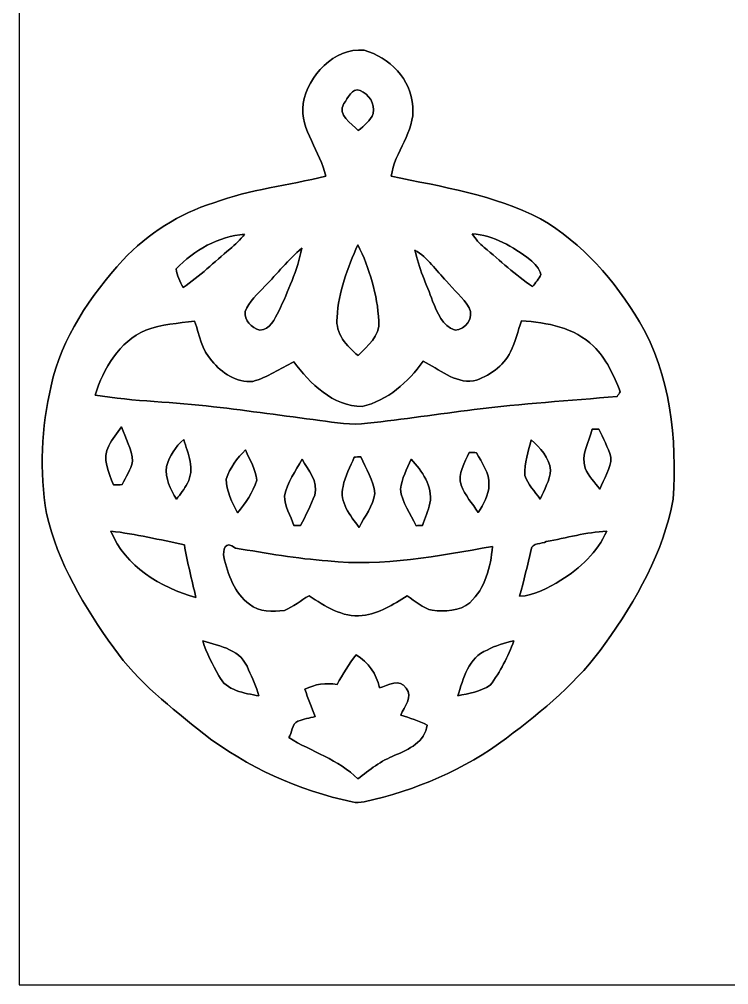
# Model space of a CAD drawing. Header units: centimetres. Extents: x -16.8 to 16.8, y -16.7 to 16.7.
# Drawn here: x -16.77 to -5.11, y -16.67 to -0.79 of the extents above; entities that cross this region are included whole.
import ezdxf

# ---------------------------------------------------------------- set-up
doc = ezdxf.new("R2010")
doc.units = ezdxf.units.CM
doc.header["$MEASUREMENT"] = 0
doc.layers.add('Layer 1', color=7, linetype='Continuous')

msp = doc.modelspace()

# ---------------------------------------------------------------- linework, layer by layer
at = {"layer": 'Layer 1', "color": 7}
for points, knots in [([(-16.77458, 16.66875), (-16.77458, 16.66875), (16.77458, 16.66875), (16.77458, 16.66875), (16.77458, 16.66875), (16.77458, 16.66875), (16.77458, -16.66875), (16.77458, -16.66875), (16.77458, -16.66875), (16.77458, -16.66875), (-16.77458, -16.66875), (-16.77458, -16.66875), (-16.77458, -16.66875), (-16.77458, -16.66875), (-16.77458, 16.66875), (-16.77458, 16.66875), (-16.77458, 16.66875), (-16.77458, 16.66875), (-16.77458, 16.66875), (-16.77458, 16.66875)], [0, 0, 0, 0, 0.16666667, 0.16666667, 0.16666667, 0.16666667, 0.33333333, 0.33333333, 0.33333333, 0.33333333, 0.5, 0.5, 0.5, 0.5, 0.66666667, 0.66666667, 0.66666667, 0.66666667, 1, 1, 1, 1]), ([(-12.1091, -2.18017), (-12.15778, -2.62326), (-11.82123, -2.96263), (-11.73727, -3.37608), (-11.73727, -3.37608), (-12.34863, -3.52601), (-12.98293, -3.58951), (-13.57595, -3.81212), (-13.57595, -3.81212), (-14.14815, -3.98357), (-14.66144, -4.32329), (-15.07243, -4.75368), (-15.07243, -4.75368), (-15.60548, -5.34564), (-16.08349, -6.02968), (-16.25036, -6.82272), (-16.25036, -6.82272), (-16.41934, -7.50605), (-16.43909, -8.22537), (-16.32832, -8.91928), (-16.32832, -8.91928), (-16.14382, -9.73138), (-15.70108, -10.45986), (-15.22307, -11.13084), (-15.22307, -11.13084), (-14.82408, -11.69247), (-14.27656, -12.11862), (-13.74316, -12.54372), (-13.74316, -12.54372), (-13.02738, -13.09617), (-12.18142, -13.46906), (-11.30018, -13.66379), (-11.30018, -13.66379), (-11.23491, -13.67825), (-11.16753, -13.67402), (-11.10227, -13.66097), (-11.10227, -13.66097), (-10.26336, -13.47435), (-9.45198, -13.13498), (-8.76582, -12.61286), (-8.76582, -12.61286), (-8.16575, -12.16342), (-7.57661, -11.67871), (-7.1434, -11.05923), (-7.1434, -11.05923), (-6.63469, -10.34697), (-6.18031, -9.5571), (-6.0265, -8.68539), (-6.0265, -8.68539), (-5.95983, -7.69303), (-6.0639, -6.63998), (-6.5786, -5.76756), (-6.5786, -5.76756), (-6.98006, -5.09094), (-7.51593, -4.47322), (-8.20314, -4.07599), (-8.20314, -4.07599), (-8.96691, -3.68124), (-9.82627, -3.54753), (-10.65918, -3.37538), (-10.65918, -3.37538), (-10.60803, -2.97286), (-10.26407, -2.64689), (-10.3057, -2.22814), (-10.3057, -2.22814), (-10.33074, -1.78294), (-10.69023, -1.4164), (-11.10686, -1.30246), (-11.10686, -1.30246), (-11.60286, -1.26012), (-12.02619, -1.71909), (-12.1091, -2.18017)], [0, 0, 0, 0, 0.05263158, 0.05263158, 0.05263158, 0.05263158, 0.10526316, 0.10526316, 0.10526316, 0.10526316, 0.15789474, 0.15789474, 0.15789474, 0.15789474, 0.21052632, 0.21052632, 0.21052632, 0.21052632, 0.26315789, 0.26315789, 0.26315789, 0.26315789, 0.31578947, 0.31578947, 0.31578947, 0.31578947, 0.36842105, 0.36842105, 0.36842105, 0.36842105, 0.42105263, 0.42105263, 0.42105263, 0.42105263, 0.47368421, 0.47368421, 0.47368421, 0.47368421, 0.52631579, 0.52631579, 0.52631579, 0.52631579, 0.57894737, 0.57894737, 0.57894737, 0.57894737, 0.63157895, 0.63157895, 0.63157895, 0.63157895, 0.68421053, 0.68421053, 0.68421053, 0.68421053, 0.73684211, 0.73684211, 0.73684211, 0.73684211, 0.78947368, 0.78947368, 0.78947368, 0.78947368, 0.84210526, 0.84210526, 0.84210526, 0.84210526, 0.89473684, 0.89473684, 0.89473684, 0.89473684, 1, 1, 1, 1]), ([(-11.43988, -2.17946), (-11.37109, -2.09268), (-11.30794, -1.91805), (-11.17177, -1.96321), (-11.17177, -1.96321), (-11.0296, -2.02212), (-10.91918, -2.18123), (-10.95657, -2.34209), (-10.95657, -2.34209), (-10.99644, -2.46521), (-11.10827, -2.54247), (-11.2014, -2.62396), (-11.2014, -2.62396), (-11.31006, -2.50402), (-11.55241, -2.36784), (-11.43988, -2.17946)], [0, 0, 0, 0, 0.2, 0.2, 0.2, 0.2, 0.4, 0.4, 0.4, 0.4, 0.6, 0.6, 0.6, 0.6, 1, 1, 1, 1]), ([(-14.19684, -4.89832), (-13.90156, -4.59105), (-13.50045, -4.36139), (-13.06971, -4.32717), (-13.06971, -4.32717), (-13.14062, -4.41854), (-13.22388, -4.49897), (-13.31383, -4.572), (-13.31383, -4.572), (-13.56889, -4.78437), (-13.80419, -5.02144), (-14.08324, -5.20418), (-14.08324, -5.20418), (-14.13439, -5.10822), (-14.18202, -5.00768), (-14.19684, -4.89832)], [0, 0, 0, 0, 0.2, 0.2, 0.2, 0.2, 0.4, 0.4, 0.4, 0.4, 0.6, 0.6, 0.6, 0.6, 1, 1, 1, 1]), ([(-9.33168, -4.32188), (-8.97431, -4.34164), (-8.65717, -4.53566), (-8.37918, -4.74557), (-8.37918, -4.74557), (-8.30474, -4.81224), (-8.21902, -4.88562), (-8.20103, -4.99004), (-8.20103, -4.99004), (-8.23207, -5.06483), (-8.28746, -5.12586), (-8.33614, -5.18971), (-8.33614, -5.18971), (-8.61695, -4.99498), (-8.86954, -4.76356), (-9.13236, -4.54625), (-9.13236, -4.54625), (-9.20997, -4.48204), (-9.27488, -4.40408), (-9.33168, -4.32188)], [0, 0, 0, 0, 0.16666667, 0.16666667, 0.16666667, 0.16666667, 0.33333333, 0.33333333, 0.33333333, 0.33333333, 0.5, 0.5, 0.5, 0.5, 0.66666667, 0.66666667, 0.66666667, 0.66666667, 1, 1, 1, 1]), ([(-12.73845, -5.18266), (-12.53137, -4.97946), (-12.35569, -4.74345), (-12.12956, -4.55965), (-12.12956, -4.55965), (-12.20082, -4.92125), (-12.35992, -5.25886), (-12.50527, -5.59506), (-12.50527, -5.59506), (-12.57794, -5.71359), (-12.65026, -5.90938), (-12.81994, -5.90444), (-12.81994, -5.90444), (-12.95118, -5.87234), (-13.08559, -5.74146), (-13.06124, -5.59858), (-13.06124, -5.59858), (-12.99598, -5.43243), (-12.85734, -5.31072), (-12.73845, -5.18266)], [0, 0, 0, 0, 0.16666667, 0.16666667, 0.16666667, 0.16666667, 0.33333333, 0.33333333, 0.33333333, 0.33333333, 0.5, 0.5, 0.5, 0.5, 0.66666667, 0.66666667, 0.66666667, 0.66666667, 1, 1, 1, 1]), ([(-11.20951, -4.50109), (-11.01513, -4.89021), (-10.88708, -5.32271), (-10.8645, -5.75769), (-10.8645, -5.75769), (-10.8391, -6.00851), (-11.05535, -6.15985), (-11.20387, -6.32319), (-11.20387, -6.32319), (-11.39402, -6.16726), (-11.58169, -5.96441), (-11.54959, -5.69595), (-11.54959, -5.69595), (-11.53054, -5.27897), (-11.37214, -4.88139), (-11.20951, -4.50109)], [0, 0, 0, 0, 0.2, 0.2, 0.2, 0.2, 0.4, 0.4, 0.4, 0.4, 0.6, 0.6, 0.6, 0.6, 1, 1, 1, 1]), ([(-10.26971, -4.58823), (-10.05734, -4.71276), (-9.92223, -4.92513), (-9.7536, -5.09764), (-9.7536, -5.09764), (-9.62766, -5.24228), (-9.47984, -5.37175), (-9.37966, -5.53685), (-9.37966, -5.53685), (-9.29146, -5.7083), (-9.43963, -5.89774), (-9.61037, -5.90621), (-9.61037, -5.90621), (-9.82133, -5.84271), (-9.90318, -5.61128), (-9.97973, -5.42819), (-9.97973, -5.42819), (-10.08027, -5.1495), (-10.21186, -4.87998), (-10.26971, -4.58823)], [0, 0, 0, 0, 0.16666667, 0.16666667, 0.16666667, 0.16666667, 0.33333333, 0.33333333, 0.33333333, 0.33333333, 0.5, 0.5, 0.5, 0.5, 0.66666667, 0.66666667, 0.66666667, 0.66666667, 1, 1, 1, 1]), ([(-14.69425, -5.90656), (-14.43849, -5.81025), (-14.16156, -5.78908), (-13.89168, -5.7598), (-13.89168, -5.7598), (-13.8116, -5.9817), (-13.77597, -6.23288), (-13.6084, -6.41174), (-13.6084, -6.41174), (-13.44648, -6.60823), (-13.202, -6.77686), (-12.9353, -6.74829), (-12.9353, -6.74829), (-12.6933, -6.68302), (-12.48269, -6.53732), (-12.26185, -6.42514), (-12.26185, -6.42514), (-11.99409, -6.78462), (-11.61803, -7.15821), (-11.13896, -7.16209), (-11.13896, -7.16209), (-10.71809, -7.06296), (-10.38225, -6.76204), (-10.13742, -6.41773), (-10.13742, -6.41773), (-9.86896, -6.54544), (-9.62589, -6.77862), (-9.30734, -6.74158), (-9.30734, -6.74158), (-9.05722, -6.66679), (-8.81486, -6.50169), (-8.70056, -6.26039), (-8.70056, -6.26039), (-8.61589, -6.10023), (-8.57709, -5.92243), (-8.51888, -5.75239), (-8.51888, -5.75239), (-8.09696, -5.78026), (-7.64787, -5.86034), (-7.33354, -6.16938), (-7.33354, -6.16938), (-7.12047, -6.3754), (-7.00264, -6.64916), (-6.89469, -6.91903), (-6.89469, -6.91903), (-6.90704, -6.93773), (-6.93173, -6.97548), (-6.94373, -6.99417), (-6.94373, -6.99417), (-7.7283, -7.06896), (-8.5157, -7.11024), (-9.29711, -7.21289), (-9.29711, -7.21289), (-9.88166, -7.28133), (-10.46304, -7.37447), (-11.04829, -7.43761), (-11.04829, -7.43761), (-11.31217, -7.47677), (-11.57464, -7.42103), (-11.83605, -7.3914), (-11.83605, -7.3914), (-12.41707, -7.31344), (-12.9981, -7.23406), (-13.58053, -7.16421), (-13.58053, -7.16421), (-14.22859, -7.08695), (-14.88405, -7.07849), (-15.52928, -6.97442), (-15.52928, -6.97442), (-15.38746, -6.53838), (-15.13523, -6.09424), (-14.69425, -5.90656)], [0, 0, 0, 0, 0.05263158, 0.05263158, 0.05263158, 0.05263158, 0.10526316, 0.10526316, 0.10526316, 0.10526316, 0.15789474, 0.15789474, 0.15789474, 0.15789474, 0.21052632, 0.21052632, 0.21052632, 0.21052632, 0.26315789, 0.26315789, 0.26315789, 0.26315789, 0.31578947, 0.31578947, 0.31578947, 0.31578947, 0.36842105, 0.36842105, 0.36842105, 0.36842105, 0.42105263, 0.42105263, 0.42105263, 0.42105263, 0.47368421, 0.47368421, 0.47368421, 0.47368421, 0.52631579, 0.52631579, 0.52631579, 0.52631579, 0.57894737, 0.57894737, 0.57894737, 0.57894737, 0.63157895, 0.63157895, 0.63157895, 0.63157895, 0.68421053, 0.68421053, 0.68421053, 0.68421053, 0.73684211, 0.73684211, 0.73684211, 0.73684211, 0.78947368, 0.78947368, 0.78947368, 0.78947368, 0.84210526, 0.84210526, 0.84210526, 0.84210526, 0.89473684, 0.89473684, 0.89473684, 0.89473684, 1, 1, 1, 1]), ([(-15.30385, -7.80732), (-15.24459, -7.69726), (-15.16803, -7.59742), (-15.09501, -7.49653), (-15.09501, -7.49653), (-15.03116, -7.68103), (-14.92038, -7.86059), (-14.91509, -8.06097), (-14.91509, -8.06097), (-14.93626, -8.20032), (-15.02551, -8.3185), (-15.08266, -8.44585), (-15.08266, -8.44585), (-15.13099, -8.44762), (-15.17968, -8.44938), (-15.22801, -8.4515), (-15.22801, -8.4515), (-15.30033, -8.25182), (-15.42309, -8.01158), (-15.30385, -7.80732)], [0, 0, 0, 0, 0.16666667, 0.16666667, 0.16666667, 0.16666667, 0.33333333, 0.33333333, 0.33333333, 0.33333333, 0.5, 0.5, 0.5, 0.5, 0.66666667, 0.66666667, 0.66666667, 0.66666667, 1, 1, 1, 1]), ([(-7.35506, -7.53392), (-7.32861, -7.53322), (-7.27498, -7.53251), (-7.24853, -7.53181), (-7.24853, -7.53181), (-7.17621, -7.68315), (-7.09648, -7.83237), (-7.04815, -7.99394), (-7.04815, -7.99394), (-7.04286, -8.18444), (-7.16456, -8.34954), (-7.23265, -8.51994), (-7.23265, -8.51994), (-7.31838, -8.41057), (-7.41292, -8.30368), (-7.47078, -8.17704), (-7.47078, -8.17704), (-7.54309, -7.95302), (-7.40904, -7.74382), (-7.35506, -7.53392)], [0, 0, 0, 0, 0.16666667, 0.16666667, 0.16666667, 0.16666667, 0.33333333, 0.33333333, 0.33333333, 0.33333333, 0.5, 0.5, 0.5, 0.5, 0.66666667, 0.66666667, 0.66666667, 0.66666667, 1, 1, 1, 1]), ([(-14.35735, -8.14634), (-14.30232, -7.97736), (-14.20848, -7.81967), (-14.07195, -7.70467), (-14.07195, -7.70467), (-14.00034, -7.93009), (-13.88463, -8.1975), (-14.01092, -8.42292), (-14.01092, -8.42292), (-14.05996, -8.51747), (-14.12522, -8.60213), (-14.1926, -8.68433), (-14.1926, -8.68433), (-14.28997, -8.52205), (-14.37852, -8.34178), (-14.35735, -8.14634)], [0, 0, 0, 0, 0.2, 0.2, 0.2, 0.2, 0.4, 0.4, 0.4, 0.4, 0.6, 0.6, 0.6, 0.6, 1, 1, 1, 1]), ([(-8.35942, -7.70678), (-8.21655, -7.84225), (-8.05886, -7.99959), (-8.0391, -8.20561), (-8.0391, -8.20561), (-8.04933, -8.37812), (-8.14705, -8.52911), (-8.2102, -8.68574), (-8.2102, -8.68574), (-8.29733, -8.55698), (-8.41657, -8.44338), (-8.46314, -8.2931), (-8.46314, -8.2931), (-8.47831, -8.09131), (-8.40211, -7.89975), (-8.35942, -7.70678)], [0, 0, 0, 0, 0.2, 0.2, 0.2, 0.2, 0.4, 0.4, 0.4, 0.4, 0.6, 0.6, 0.6, 0.6, 1, 1, 1, 1]), ([(-13.37275, -8.35484), (-13.30889, -8.1728), (-13.19812, -8.00488), (-13.05419, -7.87612), (-13.05419, -7.87612), (-12.98893, -8.03839), (-12.88027, -8.19503), (-12.87216, -8.37494), (-12.87216, -8.37494), (-12.93319, -8.5725), (-13.0556, -8.74783), (-13.18472, -8.90764), (-13.18472, -8.90764), (-13.28032, -8.73901), (-13.37169, -8.55204), (-13.37275, -8.35484)], [0, 0, 0, 0, 0.2, 0.2, 0.2, 0.2, 0.4, 0.4, 0.4, 0.4, 0.6, 0.6, 0.6, 0.6, 1, 1, 1, 1]), ([(-9.37824, -7.91598), (-9.34755, -7.91704), (-9.28652, -7.91951), (-9.25618, -7.92057), (-9.25618, -7.92057), (-9.17222, -8.08884), (-9.04028, -8.249), (-9.05298, -8.45044), (-9.05298, -8.45044), (-9.05581, -8.61766), (-9.14083, -8.7697), (-9.23008, -8.90658), (-9.23008, -8.90658), (-9.32392, -8.75665), (-9.44633, -8.62295), (-9.51054, -8.45679), (-9.51054, -8.45679), (-9.57016, -8.26276), (-9.44986, -8.08743), (-9.37824, -7.91598)], [0, 0, 0, 0, 0.16666667, 0.16666667, 0.16666667, 0.16666667, 0.33333333, 0.33333333, 0.33333333, 0.33333333, 0.5, 0.5, 0.5, 0.5, 0.66666667, 0.66666667, 0.66666667, 0.66666667, 1, 1, 1, 1]), ([(-12.12533, -8.02922), (-12.01914, -8.20773), (-11.85616, -8.39294), (-11.91824, -8.61695), (-11.91824, -8.61695), (-11.97892, -8.79158), (-12.06747, -8.95456), (-12.14967, -9.12001), (-12.14967, -9.12001), (-12.17754, -9.11966), (-12.23257, -9.1186), (-12.26009, -9.11789), (-12.26009, -9.11789), (-12.31547, -8.95738), (-12.41249, -8.80357), (-12.41672, -8.63036), (-12.41672, -8.63036), (-12.36945, -8.41022), (-12.23257, -8.2229), (-12.12533, -8.02922)], [0, 0, 0, 0, 0.16666667, 0.16666667, 0.16666667, 0.16666667, 0.33333333, 0.33333333, 0.33333333, 0.33333333, 0.5, 0.5, 0.5, 0.5, 0.66666667, 0.66666667, 0.66666667, 0.66666667, 1, 1, 1, 1]), ([(-11.26913, -7.99359), (-11.24268, -7.99218), (-11.18905, -7.98936), (-11.16224, -7.98759), (-11.16224, -7.98759), (-11.07546, -8.18233), (-10.94775, -8.37177), (-10.93117, -8.58979), (-10.93117, -8.58979), (-10.95904, -8.79722), (-11.09627, -8.96902), (-11.18905, -9.15035), (-11.18905, -9.15035), (-11.33228, -8.95456), (-11.51643, -8.73513), (-11.45258, -8.47443), (-11.45258, -8.47443), (-11.41695, -8.3058), (-11.33228, -8.15234), (-11.26913, -7.99359)], [0, 0, 0, 0, 0.16666667, 0.16666667, 0.16666667, 0.16666667, 0.33333333, 0.33333333, 0.33333333, 0.33333333, 0.5, 0.5, 0.5, 0.5, 0.66666667, 0.66666667, 0.66666667, 0.66666667, 1, 1, 1, 1]), ([(-10.33321, -8.02816), (-10.15048, -8.22043), (-9.97656, -8.47372), (-10.02312, -8.75242), (-10.02312, -8.75242), (-10.05099, -8.8773), (-10.10391, -8.99478), (-10.14483, -9.11613), (-10.14483, -9.11613), (-10.17094, -9.11719), (-10.2235, -9.11966), (-10.24961, -9.12107), (-10.24961, -9.12107), (-10.3445, -8.92669), (-10.48561, -8.74113), (-10.50819, -8.52029), (-10.50819, -8.52029), (-10.48667, -8.34602), (-10.39989, -8.18832), (-10.33321, -8.02816)], [0, 0, 0, 0, 0.16666667, 0.16666667, 0.16666667, 0.16666667, 0.33333333, 0.33333333, 0.33333333, 0.33333333, 0.5, 0.5, 0.5, 0.5, 0.66666667, 0.66666667, 0.66666667, 0.66666667, 1, 1, 1, 1]), ([(-15.26893, -9.20997), (-14.86112, -9.25759), (-14.46107, -9.35179), (-14.06031, -9.43716), (-14.06031, -9.43716), (-14.01339, -9.72891), (-13.93331, -10.0136), (-13.87369, -10.30287), (-13.87369, -10.30287), (-14.45048, -10.13989), (-15.03786, -9.78958), (-15.26893, -9.20997)], [0, 0, 0, 0, 0.25, 0.25, 0.25, 0.25, 0.5, 0.5, 0.5, 0.5, 1, 1, 1, 1]), ([(-13.41226, -9.63542), (-13.4239, -9.53664), (-13.40168, -9.34544), (-13.21894, -9.48902), (-13.21894, -9.48902), (-12.71517, -9.57298), (-12.21176, -9.66505), (-11.70129, -9.69892), (-11.70129, -9.69892), (-10.79288, -9.80228), (-9.88801, -9.61178), (-8.99548, -9.46503), (-8.99548, -9.46503), (-9.02406, -9.79981), (-9.1119, -10.14977), (-9.36801, -10.38754), (-9.36801, -10.38754), (-9.53699, -10.5283), (-9.77829, -10.53818), (-9.98608, -10.51278), (-9.98608, -10.51278), (-10.14413, -10.47926), (-10.26442, -10.36038), (-10.39777, -10.27712), (-10.39777, -10.27712), (-10.62849, -10.41506), (-10.85885, -10.57028), (-11.13508, -10.59674), (-11.13508, -10.59674), (-11.46669, -10.63554), (-11.74891, -10.44434), (-12.01173, -10.27289), (-12.01173, -10.27289), (-12.14543, -10.35403), (-12.26891, -10.45704), (-12.41601, -10.51313), (-12.41601, -10.51313), (-12.60616, -10.53112), (-12.833, -10.54735), (-12.98857, -10.41259), (-12.98857, -10.41259), (-13.23869, -10.23267), (-13.34805, -9.92329), (-13.41226, -9.63542)], [0, 0, 0, 0, 0.08333333, 0.08333333, 0.08333333, 0.08333333, 0.16666667, 0.16666667, 0.16666667, 0.16666667, 0.25, 0.25, 0.25, 0.25, 0.33333333, 0.33333333, 0.33333333, 0.33333333, 0.41666667, 0.41666667, 0.41666667, 0.41666667, 0.5, 0.5, 0.5, 0.5, 0.58333333, 0.58333333, 0.58333333, 0.58333333, 0.66666667, 0.66666667, 0.66666667, 0.66666667, 0.75, 0.75, 0.75, 0.75, 0.83333333, 0.83333333, 0.83333333, 0.83333333, 1, 1, 1, 1]), ([(-8.11142, -9.38354), (-7.78122, -9.32004), (-7.45314, -9.23078), (-7.11623, -9.20926), (-7.11623, -9.20926), (-7.26581, -9.55428), (-7.55438, -9.8231), (-7.87047, -10.01748), (-7.87047, -10.01748), (-8.07967, -10.1406), (-8.30157, -10.2683), (-8.54992, -10.28206), (-8.54992, -10.28206), (-8.47972, -10.02736), (-8.41869, -9.77089), (-8.36119, -9.51336), (-8.36119, -9.51336), (-8.34743, -9.39694), (-8.18056, -9.42305), (-8.11142, -9.38354)], [0, 0, 0, 0, 0.16666667, 0.16666667, 0.16666667, 0.16666667, 0.33333333, 0.33333333, 0.33333333, 0.33333333, 0.5, 0.5, 0.5, 0.5, 0.66666667, 0.66666667, 0.66666667, 0.66666667, 1, 1, 1, 1]), ([(-13.75939, -11.01302), (-13.4747, -11.0998), (-13.11275, -11.16401), (-13.00798, -11.48927), (-13.00798, -11.48927), (-12.93742, -11.6265), (-12.8778, -11.77043), (-12.83476, -11.91895), (-12.83476, -11.91895), (-13.07112, -11.8745), (-13.38051, -11.83675), (-13.49269, -11.58946), (-13.49269, -11.58946), (-13.59535, -11.40389), (-13.6966, -11.21622), (-13.75939, -11.01302)], [0, 0, 0, 0, 0.2, 0.2, 0.2, 0.2, 0.4, 0.4, 0.4, 0.4, 0.6, 0.6, 0.6, 0.6, 1, 1, 1, 1]), ([(-9.08438, -11.16577), (-8.9468, -11.09098), (-8.79475, -11.04935), (-8.64306, -11.01443), (-8.64306, -11.01443), (-8.74078, -11.27301), (-8.8646, -11.52419), (-9.03393, -11.74397), (-9.03393, -11.74397), (-9.1888, -11.85333), (-9.38671, -11.87626), (-9.56628, -11.92071), (-9.56628, -11.92071), (-9.47385, -11.6399), (-9.392, -11.28466), (-9.08438, -11.16577)], [0, 0, 0, 0, 0.2, 0.2, 0.2, 0.2, 0.4, 0.4, 0.4, 0.4, 0.6, 0.6, 0.6, 0.6, 1, 1, 1, 1]), ([(-11.23421, -11.24409), (-11.03701, -11.36932), (-10.89978, -11.55524), (-10.85356, -11.78701), (-10.85356, -11.78701), (-10.71527, -11.74644), (-10.51489, -11.62403), (-10.41435, -11.79054), (-10.41435, -11.79054), (-10.29229, -11.93447), (-10.44787, -12.09957), (-10.50431, -12.23645), (-10.50431, -12.23645), (-10.35614, -12.28266), (-10.20692, -12.32923), (-10.06793, -12.40014), (-10.06793, -12.40014), (-10.10356, -12.67707), (-10.37308, -12.80054), (-10.60027, -12.8965), (-10.60027, -12.8965), (-10.82569, -12.9861), (-11.01901, -13.13356), (-11.20634, -13.28455), (-11.20634, -13.28455), (-11.52772, -12.96635), (-11.96834, -12.83899), (-12.34546, -12.60616), (-12.34546, -12.60616), (-12.28725, -12.53067), (-12.29889, -12.37897), (-12.19447, -12.33558), (-12.19447, -12.33558), (-12.10239, -12.2996), (-12.00432, -12.28584), (-11.90978, -12.25903), (-11.90978, -12.25903), (-11.96587, -12.1091), (-12.02972, -11.96164), (-12.07805, -11.80924), (-12.07805, -11.80924), (-11.91331, -11.72422), (-11.73127, -11.70234), (-11.54994, -11.73092), (-11.54994, -11.73092), (-11.45787, -11.55982), (-11.35592, -11.39507), (-11.23421, -11.24409)], [0, 0, 0, 0, 0.07692308, 0.07692308, 0.07692308, 0.07692308, 0.15384615, 0.15384615, 0.15384615, 0.15384615, 0.23076923, 0.23076923, 0.23076923, 0.23076923, 0.30769231, 0.30769231, 0.30769231, 0.30769231, 0.38461538, 0.38461538, 0.38461538, 0.38461538, 0.46153846, 0.46153846, 0.46153846, 0.46153846, 0.53846154, 0.53846154, 0.53846154, 0.53846154, 0.61538462, 0.61538462, 0.61538462, 0.61538462, 0.69230769, 0.69230769, 0.69230769, 0.69230769, 0.76923077, 0.76923077, 0.76923077, 0.76923077, 0.84615385, 0.84615385, 0.84615385, 0.84615385, 1, 1, 1, 1])]:
    msp.add_open_spline(points, degree=3, knots=knots, dxfattribs=at)
at = {"layer": 'Layer 1', "color": 251}
for points, knots in [([(-12.1091, -2.18017), (-12.02619, -1.71909), (-11.60286, -1.26012), (-11.10686, -1.30246), (-11.10686, -1.30246), (-10.69023, -1.4164), (-10.33074, -1.78294), (-10.3057, -2.22814), (-10.3057, -2.22814), (-10.26407, -2.64689), (-10.60803, -2.97286), (-10.65918, -3.37538), (-10.65918, -3.37538), (-9.82627, -3.54753), (-8.96691, -3.68124), (-8.20314, -4.07599), (-8.20314, -4.07599), (-7.51593, -4.47322), (-6.98006, -5.09094), (-6.5786, -5.76756), (-6.5786, -5.76756), (-6.0639, -6.63998), (-5.95983, -7.69303), (-6.0265, -8.68539), (-6.0265, -8.68539), (-6.18031, -9.5571), (-6.63469, -10.34697), (-7.1434, -11.05923), (-7.1434, -11.05923), (-7.57661, -11.67871), (-8.16575, -12.16342), (-8.76582, -12.61286), (-8.76582, -12.61286), (-9.45198, -13.13498), (-10.26336, -13.47435), (-11.10227, -13.66097), (-11.10227, -13.66097), (-11.16753, -13.67402), (-11.23491, -13.67825), (-11.30018, -13.66379), (-11.30018, -13.66379), (-12.18142, -13.46906), (-13.02738, -13.09617), (-13.74316, -12.54372), (-13.74316, -12.54372), (-14.27656, -12.11862), (-14.82408, -11.69247), (-15.22307, -11.13084), (-15.22307, -11.13084), (-15.70108, -10.45986), (-16.14382, -9.73138), (-16.32832, -8.91928), (-16.32832, -8.91928), (-16.43909, -8.22537), (-16.41934, -7.50605), (-16.25036, -6.82272), (-16.25036, -6.82272), (-16.08349, -6.02968), (-15.60548, -5.34564), (-15.07243, -4.75368), (-15.07243, -4.75368), (-14.66144, -4.32329), (-14.14815, -3.98357), (-13.57595, -3.81212), (-13.57595, -3.81212), (-12.98293, -3.58951), (-12.34863, -3.52601), (-11.73727, -3.37608), (-11.73727, -3.37608), (-11.82123, -2.96263), (-12.15778, -2.62326), (-12.1091, -2.18017), (-12.1091, -2.18017), (-12.1091, -2.18017), (-12.1091, -2.18017), (-12.1091, -2.18017)], [0, 0, 0, 0, 0.05, 0.05, 0.05, 0.05, 0.1, 0.1, 0.1, 0.1, 0.15, 0.15, 0.15, 0.15, 0.2, 0.2, 0.2, 0.2, 0.25, 0.25, 0.25, 0.25, 0.3, 0.3, 0.3, 0.3, 0.35, 0.35, 0.35, 0.35, 0.4, 0.4, 0.4, 0.4, 0.45, 0.45, 0.45, 0.45, 0.5, 0.5, 0.5, 0.5, 0.55, 0.55, 0.55, 0.55, 0.6, 0.6, 0.6, 0.6, 0.65, 0.65, 0.65, 0.65, 0.7, 0.7, 0.7, 0.7, 0.75, 0.75, 0.75, 0.75, 0.8, 0.8, 0.8, 0.8, 0.85, 0.85, 0.85, 0.85, 0.9, 0.9, 0.9, 0.9, 1, 1, 1, 1]), ([(-11.43988, -2.17946), (-11.55241, -2.36784), (-11.31006, -2.50402), (-11.2014, -2.62396), (-11.2014, -2.62396), (-11.10827, -2.54247), (-10.99644, -2.46521), (-10.95657, -2.34209), (-10.95657, -2.34209), (-10.91918, -2.18123), (-11.0296, -2.02212), (-11.17177, -1.96321), (-11.17177, -1.96321), (-11.30794, -1.91805), (-11.37109, -2.09268), (-11.43988, -2.17946), (-11.43988, -2.17946), (-11.43988, -2.17946), (-11.43988, -2.17946), (-11.43988, -2.17946)], [0, 0, 0, 0, 0.16666667, 0.16666667, 0.16666667, 0.16666667, 0.33333333, 0.33333333, 0.33333333, 0.33333333, 0.5, 0.5, 0.5, 0.5, 0.66666667, 0.66666667, 0.66666667, 0.66666667, 1, 1, 1, 1]), ([(-14.19684, -4.89832), (-14.18202, -5.00768), (-14.13439, -5.10822), (-14.08324, -5.20418), (-14.08324, -5.20418), (-13.80419, -5.02144), (-13.56889, -4.78437), (-13.31383, -4.572), (-13.31383, -4.572), (-13.22388, -4.49897), (-13.14062, -4.41854), (-13.06971, -4.32717), (-13.06971, -4.32717), (-13.50045, -4.36139), (-13.90156, -4.59105), (-14.19684, -4.89832), (-14.19684, -4.89832), (-14.19684, -4.89832), (-14.19684, -4.89832), (-14.19684, -4.89832)], [0, 0, 0, 0, 0.16666667, 0.16666667, 0.16666667, 0.16666667, 0.33333333, 0.33333333, 0.33333333, 0.33333333, 0.5, 0.5, 0.5, 0.5, 0.66666667, 0.66666667, 0.66666667, 0.66666667, 1, 1, 1, 1]), ([(-9.33168, -4.32188), (-9.27488, -4.40408), (-9.20997, -4.48204), (-9.13236, -4.54625), (-9.13236, -4.54625), (-8.86954, -4.76356), (-8.61695, -4.99498), (-8.33614, -5.18971), (-8.33614, -5.18971), (-8.28746, -5.12586), (-8.23207, -5.06483), (-8.20103, -4.99004), (-8.20103, -4.99004), (-8.21902, -4.88562), (-8.30474, -4.81224), (-8.37918, -4.74557), (-8.37918, -4.74557), (-8.65717, -4.53566), (-8.97431, -4.34164), (-9.33168, -4.32188), (-9.33168, -4.32188), (-9.33168, -4.32188), (-9.33168, -4.32188), (-9.33168, -4.32188)], [0, 0, 0, 0, 0.14285714, 0.14285714, 0.14285714, 0.14285714, 0.28571429, 0.28571429, 0.28571429, 0.28571429, 0.42857143, 0.42857143, 0.42857143, 0.42857143, 0.57142857, 0.57142857, 0.57142857, 0.57142857, 0.71428571, 0.71428571, 0.71428571, 0.71428571, 1, 1, 1, 1]), ([(-12.73845, -5.18266), (-12.85734, -5.31072), (-12.99598, -5.43243), (-13.06124, -5.59858), (-13.06124, -5.59858), (-13.08559, -5.74146), (-12.95118, -5.87234), (-12.81994, -5.90444), (-12.81994, -5.90444), (-12.65026, -5.90938), (-12.57794, -5.71359), (-12.50527, -5.59506), (-12.50527, -5.59506), (-12.35992, -5.25886), (-12.20082, -4.92125), (-12.12956, -4.55965), (-12.12956, -4.55965), (-12.35569, -4.74345), (-12.53137, -4.97946), (-12.73845, -5.18266), (-12.73845, -5.18266), (-12.73845, -5.18266), (-12.73845, -5.18266), (-12.73845, -5.18266)], [0, 0, 0, 0, 0.14285714, 0.14285714, 0.14285714, 0.14285714, 0.28571429, 0.28571429, 0.28571429, 0.28571429, 0.42857143, 0.42857143, 0.42857143, 0.42857143, 0.57142857, 0.57142857, 0.57142857, 0.57142857, 0.71428571, 0.71428571, 0.71428571, 0.71428571, 1, 1, 1, 1]), ([(-11.20951, -4.50109), (-11.37214, -4.88139), (-11.53054, -5.27897), (-11.54959, -5.69595), (-11.54959, -5.69595), (-11.58169, -5.96441), (-11.39402, -6.16726), (-11.20387, -6.32319), (-11.20387, -6.32319), (-11.05535, -6.15985), (-10.8391, -6.00851), (-10.8645, -5.75769), (-10.8645, -5.75769), (-10.88708, -5.32271), (-11.01513, -4.89021), (-11.20951, -4.50109), (-11.20951, -4.50109), (-11.20951, -4.50109), (-11.20951, -4.50109), (-11.20951, -4.50109)], [0, 0, 0, 0, 0.16666667, 0.16666667, 0.16666667, 0.16666667, 0.33333333, 0.33333333, 0.33333333, 0.33333333, 0.5, 0.5, 0.5, 0.5, 0.66666667, 0.66666667, 0.66666667, 0.66666667, 1, 1, 1, 1]), ([(-10.26971, -4.58823), (-10.21186, -4.87998), (-10.08027, -5.1495), (-9.97973, -5.42819), (-9.97973, -5.42819), (-9.90318, -5.61128), (-9.82133, -5.84271), (-9.61037, -5.90621), (-9.61037, -5.90621), (-9.43963, -5.89774), (-9.29146, -5.7083), (-9.37966, -5.53685), (-9.37966, -5.53685), (-9.47984, -5.37175), (-9.62766, -5.24228), (-9.7536, -5.09764), (-9.7536, -5.09764), (-9.92223, -4.92513), (-10.05734, -4.71276), (-10.26971, -4.58823), (-10.26971, -4.58823), (-10.26971, -4.58823), (-10.26971, -4.58823), (-10.26971, -4.58823)], [0, 0, 0, 0, 0.14285714, 0.14285714, 0.14285714, 0.14285714, 0.28571429, 0.28571429, 0.28571429, 0.28571429, 0.42857143, 0.42857143, 0.42857143, 0.42857143, 0.57142857, 0.57142857, 0.57142857, 0.57142857, 0.71428571, 0.71428571, 0.71428571, 0.71428571, 1, 1, 1, 1]), ([(-14.69425, -5.90656), (-15.13523, -6.09424), (-15.38746, -6.53838), (-15.52928, -6.97442), (-15.52928, -6.97442), (-14.88405, -7.07849), (-14.22859, -7.08695), (-13.58053, -7.16421), (-13.58053, -7.16421), (-12.9981, -7.23406), (-12.41707, -7.31344), (-11.83605, -7.3914), (-11.83605, -7.3914), (-11.57464, -7.42103), (-11.31217, -7.47677), (-11.04829, -7.43761), (-11.04829, -7.43761), (-10.46304, -7.37447), (-9.88166, -7.28133), (-9.29711, -7.21289), (-9.29711, -7.21289), (-8.5157, -7.11024), (-7.7283, -7.06896), (-6.94373, -6.99417), (-6.94373, -6.99417), (-6.93173, -6.97548), (-6.90704, -6.93773), (-6.89469, -6.91903), (-6.89469, -6.91903), (-7.00264, -6.64916), (-7.12047, -6.3754), (-7.33354, -6.16938), (-7.33354, -6.16938), (-7.64787, -5.86034), (-8.09696, -5.78026), (-8.51888, -5.75239), (-8.51888, -5.75239), (-8.57709, -5.92243), (-8.61589, -6.10023), (-8.70056, -6.26039), (-8.70056, -6.26039), (-8.81486, -6.50169), (-9.05722, -6.66679), (-9.30734, -6.74158), (-9.30734, -6.74158), (-9.62589, -6.77862), (-9.86896, -6.54544), (-10.13742, -6.41773), (-10.13742, -6.41773), (-10.38225, -6.76204), (-10.71809, -7.06296), (-11.13896, -7.16209), (-11.13896, -7.16209), (-11.61803, -7.15821), (-11.99409, -6.78462), (-12.26185, -6.42514), (-12.26185, -6.42514), (-12.48269, -6.53732), (-12.6933, -6.68302), (-12.9353, -6.74829), (-12.9353, -6.74829), (-13.202, -6.77686), (-13.44648, -6.60823), (-13.6084, -6.41174), (-13.6084, -6.41174), (-13.77597, -6.23288), (-13.8116, -5.9817), (-13.89168, -5.7598), (-13.89168, -5.7598), (-14.16156, -5.78908), (-14.43849, -5.81025), (-14.69425, -5.90656), (-14.69425, -5.90656), (-14.69425, -5.90656), (-14.69425, -5.90656), (-14.69425, -5.90656)], [0, 0, 0, 0, 0.05, 0.05, 0.05, 0.05, 0.1, 0.1, 0.1, 0.1, 0.15, 0.15, 0.15, 0.15, 0.2, 0.2, 0.2, 0.2, 0.25, 0.25, 0.25, 0.25, 0.3, 0.3, 0.3, 0.3, 0.35, 0.35, 0.35, 0.35, 0.4, 0.4, 0.4, 0.4, 0.45, 0.45, 0.45, 0.45, 0.5, 0.5, 0.5, 0.5, 0.55, 0.55, 0.55, 0.55, 0.6, 0.6, 0.6, 0.6, 0.65, 0.65, 0.65, 0.65, 0.7, 0.7, 0.7, 0.7, 0.75, 0.75, 0.75, 0.75, 0.8, 0.8, 0.8, 0.8, 0.85, 0.85, 0.85, 0.85, 0.9, 0.9, 0.9, 0.9, 1, 1, 1, 1]), ([(-15.30385, -7.80732), (-15.42309, -8.01158), (-15.30033, -8.25182), (-15.22801, -8.4515), (-15.22801, -8.4515), (-15.17968, -8.44938), (-15.13099, -8.44762), (-15.08266, -8.44585), (-15.08266, -8.44585), (-15.02551, -8.3185), (-14.93626, -8.20032), (-14.91509, -8.06097), (-14.91509, -8.06097), (-14.92038, -7.86059), (-15.03116, -7.68103), (-15.09501, -7.49653), (-15.09501, -7.49653), (-15.16803, -7.59742), (-15.24459, -7.69726), (-15.30385, -7.80732), (-15.30385, -7.80732), (-15.30385, -7.80732), (-15.30385, -7.80732), (-15.30385, -7.80732)], [0, 0, 0, 0, 0.14285714, 0.14285714, 0.14285714, 0.14285714, 0.28571429, 0.28571429, 0.28571429, 0.28571429, 0.42857143, 0.42857143, 0.42857143, 0.42857143, 0.57142857, 0.57142857, 0.57142857, 0.57142857, 0.71428571, 0.71428571, 0.71428571, 0.71428571, 1, 1, 1, 1]), ([(-7.35506, -7.53392), (-7.40904, -7.74382), (-7.54309, -7.95302), (-7.47078, -8.17704), (-7.47078, -8.17704), (-7.41292, -8.30368), (-7.31838, -8.41057), (-7.23265, -8.51994), (-7.23265, -8.51994), (-7.16456, -8.34954), (-7.04286, -8.18444), (-7.04815, -7.99394), (-7.04815, -7.99394), (-7.09648, -7.83237), (-7.17621, -7.68315), (-7.24853, -7.53181), (-7.24853, -7.53181), (-7.27498, -7.53251), (-7.32861, -7.53322), (-7.35506, -7.53392), (-7.35506, -7.53392), (-7.35506, -7.53392), (-7.35506, -7.53392), (-7.35506, -7.53392)], [0, 0, 0, 0, 0.14285714, 0.14285714, 0.14285714, 0.14285714, 0.28571429, 0.28571429, 0.28571429, 0.28571429, 0.42857143, 0.42857143, 0.42857143, 0.42857143, 0.57142857, 0.57142857, 0.57142857, 0.57142857, 0.71428571, 0.71428571, 0.71428571, 0.71428571, 1, 1, 1, 1]), ([(-14.35735, -8.14634), (-14.37852, -8.34178), (-14.28997, -8.52205), (-14.1926, -8.68433), (-14.1926, -8.68433), (-14.12522, -8.60213), (-14.05996, -8.51747), (-14.01092, -8.42292), (-14.01092, -8.42292), (-13.88463, -8.1975), (-14.00034, -7.93009), (-14.07195, -7.70467), (-14.07195, -7.70467), (-14.20848, -7.81967), (-14.30232, -7.97736), (-14.35735, -8.14634), (-14.35735, -8.14634), (-14.35735, -8.14634), (-14.35735, -8.14634), (-14.35735, -8.14634)], [0, 0, 0, 0, 0.16666667, 0.16666667, 0.16666667, 0.16666667, 0.33333333, 0.33333333, 0.33333333, 0.33333333, 0.5, 0.5, 0.5, 0.5, 0.66666667, 0.66666667, 0.66666667, 0.66666667, 1, 1, 1, 1]), ([(-8.35942, -7.70678), (-8.40211, -7.89975), (-8.47831, -8.09131), (-8.46314, -8.2931), (-8.46314, -8.2931), (-8.41657, -8.44338), (-8.29733, -8.55698), (-8.2102, -8.68574), (-8.2102, -8.68574), (-8.14705, -8.52911), (-8.04933, -8.37812), (-8.0391, -8.20561), (-8.0391, -8.20561), (-8.05886, -7.99959), (-8.21655, -7.84225), (-8.35942, -7.70678), (-8.35942, -7.70678), (-8.35942, -7.70678), (-8.35942, -7.70678), (-8.35942, -7.70678)], [0, 0, 0, 0, 0.16666667, 0.16666667, 0.16666667, 0.16666667, 0.33333333, 0.33333333, 0.33333333, 0.33333333, 0.5, 0.5, 0.5, 0.5, 0.66666667, 0.66666667, 0.66666667, 0.66666667, 1, 1, 1, 1]), ([(-13.37275, -8.35484), (-13.37169, -8.55204), (-13.28032, -8.73901), (-13.18472, -8.90764), (-13.18472, -8.90764), (-13.0556, -8.74783), (-12.93319, -8.5725), (-12.87216, -8.37494), (-12.87216, -8.37494), (-12.88027, -8.19503), (-12.98893, -8.03839), (-13.05419, -7.87612), (-13.05419, -7.87612), (-13.19812, -8.00488), (-13.30889, -8.1728), (-13.37275, -8.35484), (-13.37275, -8.35484), (-13.37275, -8.35484), (-13.37275, -8.35484), (-13.37275, -8.35484)], [0, 0, 0, 0, 0.16666667, 0.16666667, 0.16666667, 0.16666667, 0.33333333, 0.33333333, 0.33333333, 0.33333333, 0.5, 0.5, 0.5, 0.5, 0.66666667, 0.66666667, 0.66666667, 0.66666667, 1, 1, 1, 1]), ([(-9.37824, -7.91598), (-9.44986, -8.08743), (-9.57016, -8.26276), (-9.51054, -8.45679), (-9.51054, -8.45679), (-9.44633, -8.62295), (-9.32392, -8.75665), (-9.23008, -8.90658), (-9.23008, -8.90658), (-9.14083, -8.7697), (-9.05581, -8.61766), (-9.05298, -8.45044), (-9.05298, -8.45044), (-9.04028, -8.249), (-9.17222, -8.08884), (-9.25618, -7.92057), (-9.25618, -7.92057), (-9.28652, -7.91951), (-9.34755, -7.91704), (-9.37824, -7.91598), (-9.37824, -7.91598), (-9.37824, -7.91598), (-9.37824, -7.91598), (-9.37824, -7.91598)], [0, 0, 0, 0, 0.14285714, 0.14285714, 0.14285714, 0.14285714, 0.28571429, 0.28571429, 0.28571429, 0.28571429, 0.42857143, 0.42857143, 0.42857143, 0.42857143, 0.57142857, 0.57142857, 0.57142857, 0.57142857, 0.71428571, 0.71428571, 0.71428571, 0.71428571, 1, 1, 1, 1]), ([(-12.12533, -8.02922), (-12.23257, -8.2229), (-12.36945, -8.41022), (-12.41672, -8.63036), (-12.41672, -8.63036), (-12.41249, -8.80357), (-12.31547, -8.95738), (-12.26009, -9.11789), (-12.26009, -9.11789), (-12.23257, -9.1186), (-12.17754, -9.11966), (-12.14967, -9.12001), (-12.14967, -9.12001), (-12.06747, -8.95456), (-11.97892, -8.79158), (-11.91824, -8.61695), (-11.91824, -8.61695), (-11.85616, -8.39294), (-12.01914, -8.20773), (-12.12533, -8.02922), (-12.12533, -8.02922), (-12.12533, -8.02922), (-12.12533, -8.02922), (-12.12533, -8.02922)], [0, 0, 0, 0, 0.14285714, 0.14285714, 0.14285714, 0.14285714, 0.28571429, 0.28571429, 0.28571429, 0.28571429, 0.42857143, 0.42857143, 0.42857143, 0.42857143, 0.57142857, 0.57142857, 0.57142857, 0.57142857, 0.71428571, 0.71428571, 0.71428571, 0.71428571, 1, 1, 1, 1]), ([(-11.26913, -7.99359), (-11.33228, -8.15234), (-11.41695, -8.3058), (-11.45258, -8.47443), (-11.45258, -8.47443), (-11.51643, -8.73513), (-11.33228, -8.95456), (-11.18905, -9.15035), (-11.18905, -9.15035), (-11.09627, -8.96902), (-10.95904, -8.79722), (-10.93117, -8.58979), (-10.93117, -8.58979), (-10.94775, -8.37177), (-11.07546, -8.18233), (-11.16224, -7.98759), (-11.16224, -7.98759), (-11.18905, -7.98936), (-11.24268, -7.99218), (-11.26913, -7.99359), (-11.26913, -7.99359), (-11.26913, -7.99359), (-11.26913, -7.99359), (-11.26913, -7.99359)], [0, 0, 0, 0, 0.14285714, 0.14285714, 0.14285714, 0.14285714, 0.28571429, 0.28571429, 0.28571429, 0.28571429, 0.42857143, 0.42857143, 0.42857143, 0.42857143, 0.57142857, 0.57142857, 0.57142857, 0.57142857, 0.71428571, 0.71428571, 0.71428571, 0.71428571, 1, 1, 1, 1]), ([(-10.33321, -8.02816), (-10.39989, -8.18832), (-10.48667, -8.34602), (-10.50819, -8.52029), (-10.50819, -8.52029), (-10.48561, -8.74113), (-10.3445, -8.92669), (-10.24961, -9.12107), (-10.24961, -9.12107), (-10.2235, -9.11966), (-10.17094, -9.11719), (-10.14483, -9.11613), (-10.14483, -9.11613), (-10.10391, -8.99478), (-10.05099, -8.8773), (-10.02312, -8.75242), (-10.02312, -8.75242), (-9.97656, -8.47372), (-10.15048, -8.22043), (-10.33321, -8.02816), (-10.33321, -8.02816), (-10.33321, -8.02816), (-10.33321, -8.02816), (-10.33321, -8.02816)], [0, 0, 0, 0, 0.14285714, 0.14285714, 0.14285714, 0.14285714, 0.28571429, 0.28571429, 0.28571429, 0.28571429, 0.42857143, 0.42857143, 0.42857143, 0.42857143, 0.57142857, 0.57142857, 0.57142857, 0.57142857, 0.71428571, 0.71428571, 0.71428571, 0.71428571, 1, 1, 1, 1]), ([(-15.26893, -9.20997), (-15.03786, -9.78958), (-14.45048, -10.13989), (-13.87369, -10.30287), (-13.87369, -10.30287), (-13.93331, -10.0136), (-14.01339, -9.72891), (-14.06031, -9.43716), (-14.06031, -9.43716), (-14.46107, -9.35179), (-14.86112, -9.25759), (-15.26893, -9.20997), (-15.26893, -9.20997), (-15.26893, -9.20997), (-15.26893, -9.20997), (-15.26893, -9.20997)], [0, 0, 0, 0, 0.2, 0.2, 0.2, 0.2, 0.4, 0.4, 0.4, 0.4, 0.6, 0.6, 0.6, 0.6, 1, 1, 1, 1]), ([(-13.41226, -9.63542), (-13.34805, -9.92329), (-13.23869, -10.23267), (-12.98857, -10.41259), (-12.98857, -10.41259), (-12.833, -10.54735), (-12.60616, -10.53112), (-12.41601, -10.51313), (-12.41601, -10.51313), (-12.26891, -10.45704), (-12.14543, -10.35403), (-12.01173, -10.27289), (-12.01173, -10.27289), (-11.74891, -10.44434), (-11.46669, -10.63554), (-11.13508, -10.59674), (-11.13508, -10.59674), (-10.85885, -10.57028), (-10.62849, -10.41506), (-10.39777, -10.27712), (-10.39777, -10.27712), (-10.26442, -10.36038), (-10.14413, -10.47926), (-9.98608, -10.51278), (-9.98608, -10.51278), (-9.77829, -10.53818), (-9.53699, -10.5283), (-9.36801, -10.38754), (-9.36801, -10.38754), (-9.1119, -10.14977), (-9.02406, -9.79981), (-8.99548, -9.46503), (-8.99548, -9.46503), (-9.88801, -9.61178), (-10.79288, -9.80228), (-11.70129, -9.69892), (-11.70129, -9.69892), (-12.21176, -9.66505), (-12.71517, -9.57298), (-13.21894, -9.48902), (-13.21894, -9.48902), (-13.40168, -9.34544), (-13.4239, -9.53664), (-13.41226, -9.63542), (-13.41226, -9.63542), (-13.41226, -9.63542), (-13.41226, -9.63542), (-13.41226, -9.63542)], [0, 0, 0, 0, 0.07692308, 0.07692308, 0.07692308, 0.07692308, 0.15384615, 0.15384615, 0.15384615, 0.15384615, 0.23076923, 0.23076923, 0.23076923, 0.23076923, 0.30769231, 0.30769231, 0.30769231, 0.30769231, 0.38461538, 0.38461538, 0.38461538, 0.38461538, 0.46153846, 0.46153846, 0.46153846, 0.46153846, 0.53846154, 0.53846154, 0.53846154, 0.53846154, 0.61538462, 0.61538462, 0.61538462, 0.61538462, 0.69230769, 0.69230769, 0.69230769, 0.69230769, 0.76923077, 0.76923077, 0.76923077, 0.76923077, 0.84615385, 0.84615385, 0.84615385, 0.84615385, 1, 1, 1, 1]), ([(-8.11142, -9.38354), (-8.18056, -9.42305), (-8.34743, -9.39694), (-8.36119, -9.51336), (-8.36119, -9.51336), (-8.41869, -9.77089), (-8.47972, -10.02736), (-8.54992, -10.28206), (-8.54992, -10.28206), (-8.30157, -10.2683), (-8.07967, -10.1406), (-7.87047, -10.01748), (-7.87047, -10.01748), (-7.55438, -9.8231), (-7.26581, -9.55428), (-7.11623, -9.20926), (-7.11623, -9.20926), (-7.45314, -9.23078), (-7.78122, -9.32004), (-8.11142, -9.38354), (-8.11142, -9.38354), (-8.11142, -9.38354), (-8.11142, -9.38354), (-8.11142, -9.38354)], [0, 0, 0, 0, 0.14285714, 0.14285714, 0.14285714, 0.14285714, 0.28571429, 0.28571429, 0.28571429, 0.28571429, 0.42857143, 0.42857143, 0.42857143, 0.42857143, 0.57142857, 0.57142857, 0.57142857, 0.57142857, 0.71428571, 0.71428571, 0.71428571, 0.71428571, 1, 1, 1, 1]), ([(-13.75939, -11.01302), (-13.6966, -11.21622), (-13.59535, -11.40389), (-13.49269, -11.58946), (-13.49269, -11.58946), (-13.38051, -11.83675), (-13.07112, -11.8745), (-12.83476, -11.91895), (-12.83476, -11.91895), (-12.8778, -11.77043), (-12.93742, -11.6265), (-13.00798, -11.48927), (-13.00798, -11.48927), (-13.11275, -11.16401), (-13.4747, -11.0998), (-13.75939, -11.01302), (-13.75939, -11.01302), (-13.75939, -11.01302), (-13.75939, -11.01302), (-13.75939, -11.01302)], [0, 0, 0, 0, 0.16666667, 0.16666667, 0.16666667, 0.16666667, 0.33333333, 0.33333333, 0.33333333, 0.33333333, 0.5, 0.5, 0.5, 0.5, 0.66666667, 0.66666667, 0.66666667, 0.66666667, 1, 1, 1, 1]), ([(-9.08438, -11.16577), (-9.392, -11.28466), (-9.47385, -11.6399), (-9.56628, -11.92071), (-9.56628, -11.92071), (-9.38671, -11.87626), (-9.1888, -11.85333), (-9.03393, -11.74397), (-9.03393, -11.74397), (-8.8646, -11.52419), (-8.74078, -11.27301), (-8.64306, -11.01443), (-8.64306, -11.01443), (-8.79475, -11.04935), (-8.9468, -11.09098), (-9.08438, -11.16577), (-9.08438, -11.16577), (-9.08438, -11.16577), (-9.08438, -11.16577), (-9.08438, -11.16577)], [0, 0, 0, 0, 0.16666667, 0.16666667, 0.16666667, 0.16666667, 0.33333333, 0.33333333, 0.33333333, 0.33333333, 0.5, 0.5, 0.5, 0.5, 0.66666667, 0.66666667, 0.66666667, 0.66666667, 1, 1, 1, 1]), ([(-11.23421, -11.24409), (-11.35592, -11.39507), (-11.45787, -11.55982), (-11.54994, -11.73092), (-11.54994, -11.73092), (-11.73127, -11.70234), (-11.91331, -11.72422), (-12.07805, -11.80924), (-12.07805, -11.80924), (-12.02972, -11.96164), (-11.96587, -12.1091), (-11.90978, -12.25903), (-11.90978, -12.25903), (-12.00432, -12.28584), (-12.10239, -12.2996), (-12.19447, -12.33558), (-12.19447, -12.33558), (-12.29889, -12.37897), (-12.28725, -12.53067), (-12.34546, -12.60616), (-12.34546, -12.60616), (-11.96834, -12.83899), (-11.52772, -12.96635), (-11.20634, -13.28455), (-11.20634, -13.28455), (-11.01901, -13.13356), (-10.82569, -12.9861), (-10.60027, -12.8965), (-10.60027, -12.8965), (-10.37308, -12.80054), (-10.10356, -12.67707), (-10.06793, -12.40014), (-10.06793, -12.40014), (-10.20692, -12.32923), (-10.35614, -12.28266), (-10.50431, -12.23645), (-10.50431, -12.23645), (-10.44787, -12.09957), (-10.29229, -11.93447), (-10.41435, -11.79054), (-10.41435, -11.79054), (-10.51489, -11.62403), (-10.71527, -11.74644), (-10.85356, -11.78701), (-10.85356, -11.78701), (-10.89978, -11.55524), (-11.03701, -11.36932), (-11.23421, -11.24409)], [0, 0, 0, 0, 0.07692308, 0.07692308, 0.07692308, 0.07692308, 0.15384615, 0.15384615, 0.15384615, 0.15384615, 0.23076923, 0.23076923, 0.23076923, 0.23076923, 0.30769231, 0.30769231, 0.30769231, 0.30769231, 0.38461538, 0.38461538, 0.38461538, 0.38461538, 0.46153846, 0.46153846, 0.46153846, 0.46153846, 0.53846154, 0.53846154, 0.53846154, 0.53846154, 0.61538462, 0.61538462, 0.61538462, 0.61538462, 0.69230769, 0.69230769, 0.69230769, 0.69230769, 0.76923077, 0.76923077, 0.76923077, 0.76923077, 0.84615385, 0.84615385, 0.84615385, 0.84615385, 1, 1, 1, 1])]:
    msp.add_open_spline(points, degree=3, knots=knots, dxfattribs=at)

doc.saveas('drawing.dxf')
